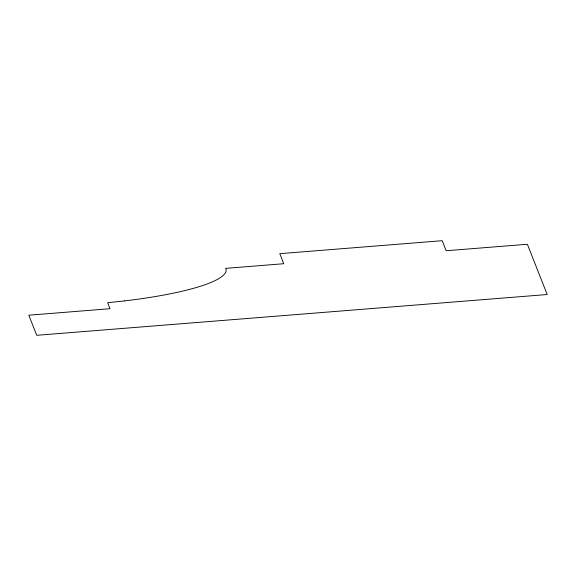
<?xml version="1.0" encoding="UTF-8"?>
<svg xmlns="http://www.w3.org/2000/svg" width="576" height="576" viewBox="0 0 576 576"><rect width="100%" height="100%" fill="white"/><g stroke="black" fill="none" stroke-linecap="round" stroke-linejoin="round"><path stroke-width="0.86" d="M124.589 300.895L107.633 302.681L110.009 308.707L28.8 315.194L36.727 335.304L547.2 294.523L527.378 244.26L446.17 250.747L442.202 240.696L279.778 253.67L283.745 263.722L225.734 268.358A139.536 24.71 -4 0 1 124.589 300.895"/></g></svg>
